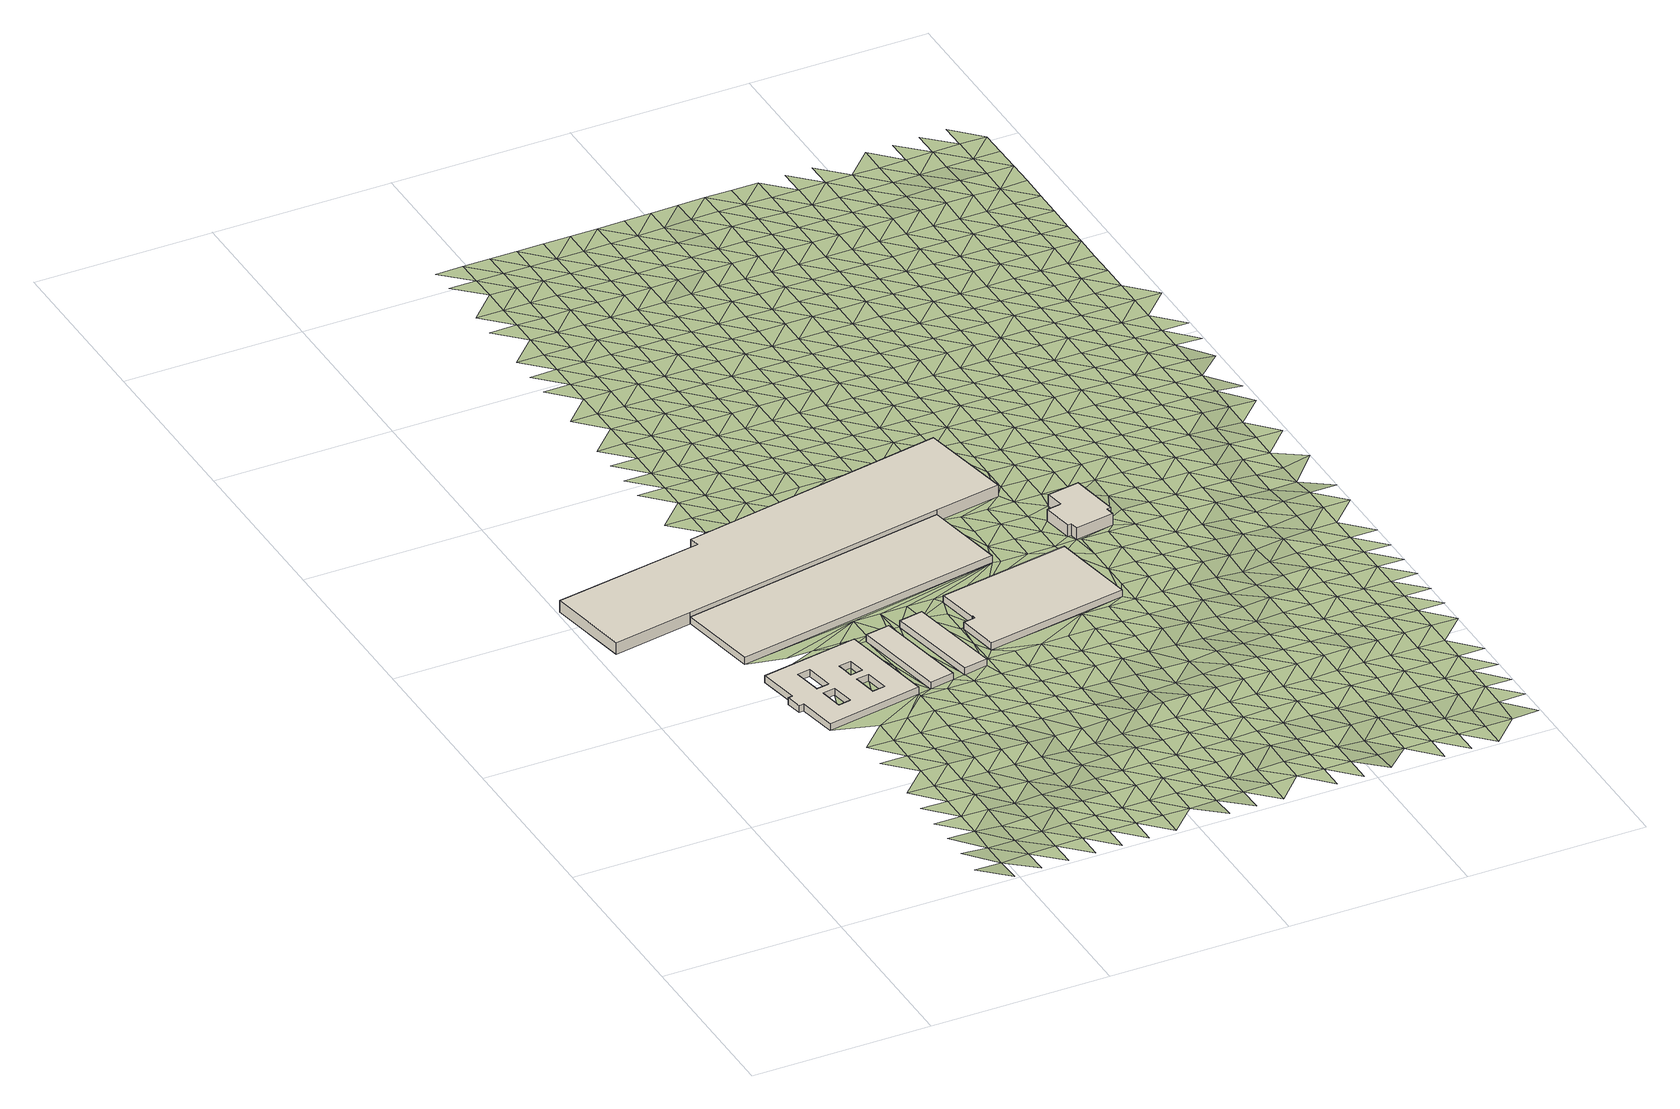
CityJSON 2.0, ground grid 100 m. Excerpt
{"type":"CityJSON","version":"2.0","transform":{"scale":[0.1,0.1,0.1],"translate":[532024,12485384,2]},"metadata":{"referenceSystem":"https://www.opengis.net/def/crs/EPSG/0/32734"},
"CityObjects":{
"building1":{"type":"Building","attributes":{"address":"Western Cape Metrorail - Infrastructure Building Western Cape Metrorail 7295 Cape Town","building":"office","building:levels":1,"building_height":4.1,"plus_code":"4FRW3FCF+946","ground_height":4.23,"roof_height":8.33},"geometry":[{"type":"Solid","lod":"1","boundaries":[[[[0,1,2,3]],[[1,4,5,2]],[[4,6,7,5]],[[6,8,9,7]],[[8,10,11,9]],[[10,12,13,11]],[[12,14,15,13]],[[14,0,3,15]],[[16,17,18,19]],[[17,20,21,18]],[[20,22,23,21]],[[22,16,19,23]],[[24,25,26,27]],[[25,28,29,26]],[[28,30,31,29]],[[30,24,27,31]],[[32,33,34,35]],[[33,36,37,34]],[[36,38,39,37]],[[38,32,35,39]],[[40,41,42,43]],[[41,44,45,42]],[[44,46,47,45]],[[46,40,43,47]],[[3,2,5,7,9,11,13,15],[19,18,21,23],[27,26,29,31],[35,34,37,39],[43,42,45,47]],[[14,12,10,8,6,4,1,0],[22,20,17,16],[30,28,25,24],[38,36,33,32],[46,44,41,40]]]]}]},
"building2":{"type":"Building","attributes":{"building":"office","building:levels":1,"building_height":4.1,"plus_code":"4FRW3FCF+97J","ground_height":4.26,"roof_height":8.36},"geometry":[{"type":"Solid","lod":"1","boundaries":[[[[48,49,50,51]],[[49,52,53,50]],[[52,54,55,53]],[[54,48,51,55]],[[51,50,53,55]],[[54,52,49,48]]]]}]},
"building3":{"type":"Building","attributes":{"building":"industrial","building:levels":1,"building_height":4.1,"plus_code":"4FRW3FCF+J6Q","ground_height":4.34,"roof_height":8.44},"geometry":[{"type":"Solid","lod":"1","boundaries":[[[[56,57,58,59]],[[57,60,61,58]],[[60,62,63,61]],[[62,56,59,63]],[[59,58,61,63]],[[62,60,57,56]]]]}]},
"building4":{"type":"Building","attributes":{"building":"industrial","building:levels":2,"building_height":6.9,"plus_code":"4FRW3FCF+R7P","ground_height":4.28,"roof_height":11.18},"geometry":[{"type":"Solid","lod":"1","boundaries":[[[[64,65,66,67]],[[65,68,69,66]],[[68,70,71,69]],[[70,72,73,71]],[[72,74,75,73]],[[74,76,77,75]],[[76,78,79,77]],[[78,64,67,79]],[[67,66,69,71,73,75,77,79]],[[78,76,74,72,70,68,65,64]]]]}]},
"building5":{"type":"Building","attributes":{"building":"office","building:levels":1,"building_height":4.1,"plus_code":"4FRW3FCF+98X","ground_height":4.14,"roof_height":8.24},"geometry":[{"type":"Solid","lod":"1","boundaries":[[[[80,81,82,83]],[[81,84,85,82]],[[84,86,87,85]],[[86,80,83,87]],[[83,82,85,87]],[[86,84,81,80]]]]}]},
"building6":{"type":"Building","attributes":{"building":"industrial","building:levels":1,"building_height":4.1,"plus_code":"4FRW3FCF+FHH","ground_height":4.14,"roof_height":8.24},"geometry":[{"type":"Solid","lod":"1","boundaries":[[[[88,89,90,91]],[[89,92,93,90]],[[92,94,95,93]],[[94,96,97,95]],[[96,98,99,97]],[[98,100,101,99]],[[100,102,103,101]],[[102,88,91,103]],[[91,90,93,95,97,99,101,103]],[[102,100,98,96,94,92,89,88]]]]}]},
"building7":{"type":"Building","attributes":{"building":"industrial","building:levels":2,"building_height":6.9,"plus_code":"4FRW3FCF+JRW","ground_height":4.37,"roof_height":11.27},"geometry":[{"type":"Solid","lod":"1","boundaries":[[[[104,105,106,107]],[[105,108,109,106]],[[108,110,111,109]],[[110,112,113,111]],[[112,114,115,113]],[[114,116,117,115]],[[116,118,119,117]],[[118,120,121,119]],[[120,122,123,121]],[[122,104,107,123]],[[107,106,109,111,113,115,117,119,121,123]],[[122,120,118,116,114,112,110,108,105,104]]]]}]},
"terrain1":{"type":"TINRelief","geometry":[{"type":"CompositeSurface","lod":"1","boundaries":[[[124,125,126]],[[125,127,128]],[[127,129,130]],[[127,125,131]],[[129,132,133]],[[125,134,131]],[[129,127,135]],[[132,136,137]],[[131,135,127]],[[136,138,139]],[[129,140,132]],[[129,135,141]],[[139,138,142]],[[129,141,140]],[[136,132,143]],[[135,131,144]],[[144,131,145]],[[138,136,143]],[[146,142,147]],[[132,140,143]],[[141,135,148]],[[148,135,144]],[[149,147,150]],[[142,138,151]],[[140,141,152]],[[143,153,138]],[[154,149,150]],[[152,141,148]],[[142,151,147]],[[138,153,151]],[[143,140,155]],[[148,144,156]],[[155,140,152]],[[157,150,147]],[[144,158,156]],[[159,160,161]],[[162,153,143]],[[157,147,151]],[[155,162,143]],[[152,148,163]],[[156,164,148]],[[154,150,165]],[[150,157,166]],[[12,10,154]],[[167,151,153]],[[163,155,152]],[[162,168,153]],[[163,148,164]],[[165,150,166]],[[151,167,157]],[[153,168,167]],[[162,155,169]],[[164,156,170]],[[155,163,171]],[[157,172,166]],[[173,170,156]],[[168,162,169]],[[157,167,172]],[[155,171,169]],[[164,174,163]],[[175,176,177]],[[165,12,154]],[[178,179,180]],[[170,174,164]],[[181,165,166]],[[32,38,36]],[[172,182,166]],[[167,168,183]],[[171,163,184]],[[169,185,168]],[[25,24,30]],[[32,36,33]],[[181,166,182]],[[174,184,163]],[[28,25,30]],[[167,183,172]],[[168,185,183]],[[171,186,169]],[[174,170,187]],[[188,165,181]],[[184,186,171]],[[182,172,189]],[[170,190,187]],[[12,165,188]],[[175,179,178]],[[185,169,191]],[[189,172,183]],[[184,174,192]],[[186,191,169]],[[182,193,181]],[[187,192,174]],[[177,194,175]],[[193,182,189]],[[195,183,185]],[[196,186,184]],[[191,197,185]],[[181,198,188]],[[196,184,192]],[[12,188,52]],[[183,195,189]],[[198,181,193]],[[185,197,195]],[[12,199,177]],[[12,52,199]],[[179,175,194]],[[191,186,200]],[[192,187,201]],[[202,177,199]],[[186,196,203]],[[199,52,202]],[[204,52,188]],[[193,189,205]],[[188,198,204]],[[206,201,187]],[[194,177,207]],[[197,191,200]],[[189,195,205]],[[186,203,200]],[[208,177,202]],[[202,52,208]],[[209,198,193]],[[196,192,210]],[[201,211,192]],[[177,208,207]],[[179,194,207]],[[205,209,193]],[[54,52,204]],[[195,197,212]],[[203,196,210]],[[200,213,197]],[[210,192,211]],[[198,214,204]],[[195,212,205]],[[201,206,215]],[[209,214,198]],[[197,213,212]],[[203,216,200]],[[207,208,217]],[[211,201,215]],[[218,219,220]],[[210,216,203]],[[204,221,54]],[[205,222,209]],[[223,224,218]],[[179,207,217]],[[214,221,204]],[[213,200,225]],[[220,219,226]],[[222,205,212]],[[216,225,200]],[[217,54,227]],[[228,227,54]],[[214,209,229]],[[210,211,230]],[[221,228,54]],[[215,231,211]],[[209,222,229]],[[179,217,232]],[[179,60,180]],[[233,217,227]],[[219,218,224]],[[212,213,234]],[[216,210,230]],[[235,236,226]],[[225,237,213]],[[230,211,231]],[[238,227,228]],[[221,214,239]],[[233,227,238]],[[224,223,240]],[[233,232,217]],[[222,212,234]],[[229,239,214]],[[234,213,237]],[[241,226,219]],[[228,221,84]],[[235,242,243]],[[232,233,238]],[[225,216,244]],[[245,231,215]],[[219,224,241]],[[230,246,216]],[[247,229,222]],[[221,239,248]],[[249,245,215]],[[250,235,226]],[[237,225,244]],[[221,248,84]],[[251,252,242]],[[234,247,222]],[[216,246,244]],[[230,231,253]],[[250,226,241]],[[254,232,238]],[[239,229,255]],[[245,253,231]],[[240,223,256]],[[257,242,235]],[[258,251,259]],[[247,255,229]],[[260,234,237]],[[261,246,230]],[[250,257,235]],[[244,262,237]],[[84,248,263]],[[254,238,264]],[[241,224,265]],[[266,248,239]],[[258,259,267]],[[253,261,230]],[[234,260,247]],[[255,266,239]],[[237,262,260]],[[84,263,268]],[[264,84,268]],[[251,242,269]],[[265,250,241]],[[244,246,270]],[[257,271,242]],[[265,224,240]],[[272,263,248]],[[253,245,273]],[[261,270,246]],[[259,251,269]],[[255,247,274]],[[263,98,268]],[[267,275,276]],[[269,242,271]],[[266,272,248]],[[245,277,273]],[[278,264,268]],[[279,262,244]],[[247,260,274]],[[257,250,280]],[[261,253,281]],[[282,276,275]],[[250,265,283]],[[270,279,244]],[[98,284,268]],[[254,264,285]],[[98,263,286]],[[284,278,268]],[[264,278,287]],[[259,288,267]],[[266,255,289]],[[179,232,60]],[[272,286,263]],[[273,281,253]],[[271,257,280]],[[269,288,259]],[[250,283,280]],[[274,289,255]],[[240,256,265]],[[260,262,290]],[[291,270,261]],[[264,287,292]],[[279,293,262]],[[284,294,278]],[[275,267,295]],[[296,272,266]],[[297,282,298]],[[285,264,292]],[[278,294,287]],[[291,261,281]],[[260,290,274]],[[288,295,267]],[[296,266,289]],[[262,293,290]],[[284,299,294]],[[269,271,300]],[[283,265,301]],[[280,302,271]],[[292,287,294]],[[294,299,303]],[[279,270,304]],[[281,273,305]],[[298,306,307]],[[308,98,286]],[[301,265,256]],[[270,291,309]],[[232,254,60]],[[282,275,310]],[[288,269,300]],[[286,272,308]],[[289,274,311]],[[295,312,275]],[[300,271,302]],[[272,296,313]],[[314,305,273]],[[283,315,280]],[[293,279,304]],[[290,311,274]],[[270,309,304]],[[282,310,298]],[[316,306,317]],[[310,275,312]],[[315,283,301]],[[272,313,308]],[[291,281,318]],[[292,319,285]],[[305,320,281]],[[295,288,321]],[[302,280,322]],[[296,289,323]],[[316,317,324]],[[300,325,288]],[[311,326,289]],[[306,298,327]],[[328,290,293]],[[309,291,318]],[[322,280,315]],[[304,329,293]],[[318,281,320]],[[312,295,321]],[[330,301,256]],[[313,296,323]],[[327,298,310]],[[288,325,321]],[[323,289,326]],[[285,60,254]],[[302,331,300]],[[305,314,332]],[[293,329,328]],[[256,223,333]],[[306,334,317]],[[311,290,335]],[[309,336,304]],[[337,324,338]],[[331,302,322]],[[315,301,339]],[[313,340,308]],[[320,305,332]],[[334,306,327]],[[318,336,309]],[[341,310,312]],[[325,300,342]],[[343,319,292]],[[326,311,335]],[[98,308,344]],[[321,345,312]],[[323,340,313]],[[290,328,335]],[[317,346,324]],[[315,339,322]],[[329,304,347]],[[338,348,349]],[[342,300,331]],[[301,330,339]],[[310,341,327]],[[346,317,334]],[[341,312,345]],[[336,347,304]],[[256,350,330]],[[325,351,321]],[[318,320,352]],[[60,285,319]],[[353,349,348]],[[340,354,308]],[[332,355,320]],[[324,356,338]],[[331,322,357]],[[323,326,358]],[[342,351,325]],[[335,359,326]],[[327,360,334]],[[361,328,329]],[[336,318,352]],[[346,356,324]],[[322,339,357]],[[347,362,329]],[[352,320,355]],[[345,321,363]],[[340,323,358]],[[327,341,360]],[[358,326,359]],[[348,338,364]],[[342,331,365]],[[328,361,335]],[[366,353,367]],[[351,363,321]],[[329,362,361]],[[330,350,339]],[[356,364,338]],[[357,365,331]],[[344,308,354]],[[346,334,368]],[[345,369,341]],[[347,336,370]],[[371,355,332]],[[360,372,334]],[[350,256,373]],[[352,374,336]],[[343,60,319]],[[354,340,375]],[[376,359,335]],[[377,378,367]],[[363,369,345]],[[358,379,340]],[[371,332,380]],[[353,348,381]],[[356,346,368]],[[351,342,382]],[[339,383,357]],[[362,347,370]],[[364,384,348]],[[368,334,372]],[[342,365,385]],[[361,376,335]],[[336,374,370]],[[341,386,360]],[[355,387,352]],[[383,339,350]],[[340,379,375]],[[353,381,367]],[[351,382,363]],[[359,388,358]],[[381,348,384]],[[369,386,341]],[[342,385,382]],[[371,387,355]],[[344,100,98]],[[365,357,389]],[[390,343,292]],[[376,388,359]],[[364,356,391]],[[372,360,392]],[[361,362,393]],[[394,374,352]],[[368,395,356]],[[389,357,383]],[[344,354,375]],[[370,396,362]],[[397,377,367]],[[369,363,398]],[[256,399,373]],[[400,379,358]],[[386,392,360]],[[387,394,352]],[[384,364,391]],[[365,401,385]],[[393,376,361]],[[397,367,381]],[[356,395,391]],[[363,382,398]],[[388,400,358]],[[362,396,393]],[[402,60,343]],[[372,403,368]],[[350,373,383]],[[370,374,404]],[[365,389,401]],[[386,369,405]],[[375,379,406]],[[387,371,407]],[[392,403,372]],[[394,404,374]],[[377,397,408]],[[398,405,369]],[[400,406,379]],[[371,409,407]],[[410,381,384]],[[395,368,411]],[[385,412,382]],[[389,383,413]],[[388,376,414]],[[415,396,370]],[[391,416,384]],[[401,417,385]],[[376,393,418]],[[419,402,343]],[[420,344,375]],[[394,387,421]],[[403,411,368]],[[373,413,383]],[[404,415,370]],[[256,422,399]],[[402,423,60]],[[381,410,397]],[[392,386,424]],[[382,412,398]],[[400,388,414]],[[60,423,425]],[[410,384,416]],[[386,405,426]],[[385,417,412]],[[406,420,375]],[[376,418,414]],[[407,421,387]],[[395,427,391]],[[401,389,428]],[[392,424,403]],[[393,396,429]],[[430,404,394]],[[411,427,395]],[[386,426,424]],[[413,428,389]],[[415,431,396]],[[397,432,408]],[[405,398,433]],[[423,434,425]],[[420,435,344]],[[430,394,421]],[[416,391,436]],[[437,417,401]],[[423,402,419]],[[406,400,438]],[[418,393,429]],[[397,410,432]],[[433,398,412]],[[414,439,400]],[[396,431,429]],[[411,403,440]],[[399,413,373]],[[425,434,441]],[[427,436,391]],[[343,390,419]],[[428,437,401]],[[426,405,442]],[[406,438,420]],[[415,404,443]],[[444,421,407]],[[403,424,440]],[[400,439,438]],[[404,430,445]],[[256,333,422]],[[416,446,410]],[[344,435,100]],[[418,447,414]],[[432,448,408]],[[442,405,433]],[[449,444,407]],[[427,411,450]],[[412,417,451]],[[413,452,428]],[[434,423,453]],[[431,415,443]],[[416,436,446]],[[437,454,417]],[[419,455,423]],[[429,447,418]],[[404,445,443]],[[426,456,424]],[[435,420,457]],[[440,450,411]],[[452,413,399]],[[410,458,432]],[[412,451,433]],[[441,434,453]],[[439,414,459]],[[430,421,460]],[[456,426,442]],[[417,454,451]],[[423,455,453]],[[420,438,457]],[[444,461,421]],[[437,428,462]],[[458,410,446]],[[447,459,414]],[[436,427,463]],[[424,464,440]],[[465,429,431]],[[445,430,460]],[[425,441,466]],[[427,450,467]],[[428,452,462]],[[443,468,431]],[[460,421,461]],[[448,432,469]],[[442,433,470]],[[464,424,456]],[[471,435,457]],[[435,471,100]],[[436,463,446]],[[454,437,472]],[[473,455,419]],[[474,438,439]],[[429,465,447]],[[444,449,475]],[[469,432,458]],[[427,467,463]],[[433,451,470]],[[453,476,441]],[[459,477,439]],[[431,468,465]],[[450,440,478]],[[445,479,443]],[[462,472,437]],[[452,399,480]],[[438,474,457]],[[461,444,475]],[[473,419,390]],[[478,440,464]],[[439,477,474]],[[460,479,445]],[[458,446,481]],[[482,456,442]],[[453,455,483]],[[459,447,484]],[[485,448,469]],[[470,486,442]],[[450,487,467]],[[100,471,488]],[[451,454,489]],[[452,480,462]],[[468,443,490]],[[466,441,476]],[[446,463,481]],[[454,472,491]],[[399,422,480]],[[473,483,455]],[[447,465,484]],[[456,482,464]],[[471,457,492]],[[450,478,487]],[[482,442,486]],[[479,490,443]],[[100,493,390]],[[469,458,494]],[[100,488,493]],[[451,489,470]],[[495,476,453]],[[477,459,496]],[[460,461,497]],[[454,491,489]],[[492,457,474]],[[475,498,461]],[[472,462,499]],[[481,494,458]],[[483,495,453]],[[484,496,459]],[[467,500,463]],[[478,464,501]],[[465,468,502]],[[479,460,497]],[[487,503,467]],[[499,462,480]],[[490,504,468]],[[497,461,498]],[[473,390,505]],[[486,470,506]],[[488,471,507]],[[508,474,477]],[[473,509,483]],[[510,390,493]],[[482,501,464]],[[471,492,511]],[[512,485,469]],[[463,500,481]],[[491,472,513]],[[465,502,484]],[[469,494,514]],[[467,503,500]],[[506,470,489]],[[495,515,476]],[[477,496,508]],[[468,504,502]],[[476,515,466]],[[505,390,510]],[[487,478,516]],[[507,493,488]],[[505,509,473]],[[480,422,333]],[[513,472,499]],[[471,511,507]],[[495,483,517]],[[486,518,482]],[[490,479,519]],[[520,498,475]],[[469,514,512]],[[501,516,478]],[[509,517,483]],[[497,521,479]],[[494,481,522]],[[492,474,523]],[[496,484,524]],[[518,486,506]],[[474,508,525]],[[526,520,475]],[[527,503,487]],[[489,491,528]],[[499,480,529]],[[504,490,519]],[[530,509,505]],[[510,531,505]],[[522,481,500]],[[491,513,532]],[[524,484,502]],[[479,521,519]],[[482,533,501]],[[510,493,534]],[[523,511,492]],[[497,498,535]],[[515,536,466]],[[516,527,487]],[[493,507,537]],[[474,525,523]],[[480,333,529]],[[514,494,538]],[[515,495,104]],[[489,528,506]],[[517,104,495]],[[496,539,508]],[[482,518,533]],[[491,532,528]],[[520,535,498]],[[333,466,540]],[[531,510,534]],[[540,466,536]],[[538,494,522]],[[493,537,534]],[[539,496,524]],[[500,503,541]],[[542,516,501]],[[513,499,543]],[[544,502,504]],[[545,521,497]],[[527,546,503]],[[529,547,499]],[[519,548,504]],[[104,517,105]],[[518,506,549]],[[507,511,550]],[[525,508,551]],[[542,501,533]],[[511,523,552]],[[535,545,497]],[[505,531,553]],[[512,514,554]],[[500,541,522]],[[543,532,513]],[[515,555,536]],[[502,544,524]],[[514,538,556]],[[515,104,557]],[[503,546,541]],[[506,528,549]],[[499,547,543]],[[551,508,539]],[[504,548,544]],[[540,558,333]],[[537,507,550]],[[519,521,559]],[[534,560,531]],[[550,511,552]],[[527,516,561]],[[518,562,533]],[[525,563,523]],[[535,520,564]],[[565,529,333]],[[514,556,554]],[[516,542,566]],[[515,557,555]],[[545,559,521]],[[567,333,558]],[[538,522,568]],[[569,528,532]],[[540,536,570]],[[539,524,571]],[[562,518,549]],[[563,525,551]],[[520,572,564]],[[553,531,560]],[[546,527,561]],[[565,547,529]],[[573,534,537]],[[574,548,519]],[[522,541,568]],[[516,566,561]],[[532,543,569]],[[524,544,571]],[[567,565,333]],[[558,540,570]],[[575,552,523]],[[545,535,576]],[[536,555,570]],[[573,537,550]],[[559,574,519]],[[538,577,556]],[[542,533,578]],[[528,579,549]],[[551,539,580]],[[562,581,533]],[[523,563,575]],[[564,576,535]],[[122,557,104]],[[543,547,582]],[[560,534,583]],[[577,538,568]],[[579,528,569]],[[571,580,539]],[[546,584,541]],[[566,542,578]],[[558,585,567]],[[544,548,586]],[[587,559,545]],[[561,588,546]],[[578,533,581]],[[582,547,565]],[[583,534,573]],[[574,589,548]],[[554,556,590]],[[591,562,549]],[[592,550,552]],[[585,558,570]],[[552,575,593]],[[587,545,576]],[[541,584,568]],[[543,594,569]],[[557,595,555]],[[563,551,596]],[[544,586,571]],[[577,590,556]],[[546,588,584]],[[591,549,579]],[[597,553,560]],[[551,580,598]],[[548,589,586]],[[599,600,553]],[[566,601,561]],[[602,565,567]],[[550,592,573]],[[122,603,557]],[[594,543,582]],[[597,560,583]],[[592,552,593]],[[581,562,604]],[[555,595,570]],[[563,596,575]],[[574,559,605]],[[576,564,606]],[[578,601,566]],[[567,585,602]],[[557,603,595]],[[553,597,599]],[[551,598,596]],[[559,587,607]],[[608,577,568]],[[609,579,569]],[[580,571,610]],[[590,611,554]],[[562,591,604]],[[612,606,564]],[[588,561,613]],[[583,573,614]],[[589,574,605]],[[608,568,584]],[[609,569,594]],[[610,571,586]],[[559,607,605]],[[582,565,615]],[[616,585,570]],[[575,617,593]],[[601,613,561]],[[565,602,618]],[[573,592,614]],[[597,619,599]],[[599,620,122]],[[590,577,621]],[[578,581,622]],[[623,591,579]],[[580,624,598]],[[587,576,625]],[[604,626,581]],[[616,570,595]],[[575,596,617]],[[606,627,576]],[[594,582,615]],[[597,583,628]],[[577,608,621]],[[609,623,579]],[[565,618,615]],[[619,620,599]],[[624,580,610]],[[603,122,629]],[[584,588,630]],[[601,578,622]],[[631,586,589]],[[607,587,625]],[[613,632,588]],[[622,581,626]],[[614,628,583]],[[605,633,589]],[[625,576,627]],[[604,591,634]],[[602,585,635]],[[592,593,636]],[[598,637,596]],[[585,616,638]],[[617,639,593]],[[640,611,590]],[[584,630,608]],[[594,641,609]],[[642,595,603]],[[619,597,643]],[[586,631,610]],[[606,612,644]],[[629,122,620]],[[621,645,590]],[[588,632,630]],[[634,591,623]],[[637,598,624]],[[589,633,631]],[[618,602,635]],[[592,636,614]],[[607,646,605]],[[641,594,615]],[[635,585,638]],[[643,597,628]],[[636,593,639]],[[613,601,647]],[[648,626,604]],[[595,642,616]],[[596,649,617]],[[627,606,644]],[[590,645,640]],[[622,650,601]],[[603,629,642]],[[625,646,607]],[[621,608,651]],[[620,619,652]],[[610,653,624]],[[648,604,634]],[[637,649,596]],[[632,613,647]],[[623,609,654]],[[618,655,615]],[[628,614,656]],[[633,605,657]],[[651,608,630]],[[601,650,647]],[[641,658,609]],[[619,643,652]],[[610,631,653]],[[622,626,659]],[[616,660,638]],[[639,617,661]],[[655,618,635]],[[636,656,614]],[[646,657,605]],[[662,645,621]],[[623,654,634]],[[620,663,629]],[[625,627,664]],[[659,626,648]],[[609,658,654]],[[616,642,660]],[[649,661,617]],[[644,665,627]],[[666,641,615]],[[637,624,667]],[[651,662,621]],[[663,620,652]],[[653,668,624]],[[632,669,630]],[[670,650,622]],[[635,638,671]],[[643,628,672]],[[631,633,673]],[[646,625,664]],[[647,674,632]],[[666,615,655]],[[656,675,628]],[[657,676,633]],[[664,627,665]],[[648,634,677]],[[678,636,639]],[[649,637,667]],[[670,622,659]],[[660,671,638]],[[661,679,639]],[[667,624,668]],[[640,645,680]],[[669,651,630]],[[658,641,681]],[[682,642,629]],[[643,672,652]],[[631,673,653]],[[662,683,645]],[[632,674,669]],[[634,654,677]],[[663,684,629]],[[672,628,675]],[[633,676,673]],[[647,650,685]],[[686,655,635]],[[641,666,681]],[[678,639,679]],[[659,648,687]],[[642,682,660]],[[656,636,688]],[[657,646,689]],[[690,665,644]],[[645,683,680]],[[685,650,670]],[[635,671,686]],[[629,684,682]],[[664,691,646]],[[692,663,652]],[[661,649,693]],[[668,653,694]],[[677,687,648]],[[667,695,649]],[[662,651,696]],[[697,674,647]],[[658,698,654]],[[699,666,655]],[[675,656,688]],[[676,657,689]],[[651,669,700]],[[681,701,658]],[[692,652,672]],[[636,678,688]],[[694,653,673]],[[646,691,689]],[[671,660,702]],[[679,661,693]],[[665,703,664]],[[697,647,685]],[[686,699,655]],[[649,695,693]],[[683,662,696]],[[670,659,704]],[[654,698,677]],[[684,663,705]],[[668,706,667]],[[651,700,696]],[[659,687,707]],[[658,701,698]],[[702,660,682]],[[681,666,708]],[[663,692,705]],[[706,668,694]],[[674,709,669]],[[670,704,685]],[[671,710,686]],[[672,675,711]],[[712,673,676]],[[713,691,664]],[[714,674,697]],[[659,707,704]],[[699,708,666]],[[688,715,675]],[[689,716,676]],[[687,677,717]],[[684,718,682]],[[719,678,679]],[[695,667,720]],[[671,702,710]],[[693,721,679]],[[680,683,722]],[[700,669,709]],[[723,701,681]],[[692,672,711]],[[673,712,694]],[[696,724,683]],[[674,714,709]],[[717,677,698]],[[684,705,718]],[[711,675,715]],[[720,667,706]],[[676,716,712]],[[697,685,725]],[[678,719,688]],[[689,691,726]],[[708,723,681]],[[719,679,721]],[[707,687,727]],[[699,686,728]],[[682,729,702]],[[695,730,693]],[[683,724,722]],[[685,704,725]],[[710,731,686]],[[700,732,696]],[[706,694,733]],[[727,687,717]],[[682,718,729]],[[730,695,720]],[[714,697,734]],[[698,701,735]],[[699,728,708]],[[736,705,692]],[[737,715,688]],[[738,716,689]],[[709,732,700]],[[723,739,701]],[[686,731,728]],[[711,740,692]],[[694,712,733]],[[707,741,704]],[[710,702,742]],[[721,693,743]],[[725,734,697]],[[719,737,688]],[[724,696,744]],[[698,735,717]],[[720,706,745]],[[741,707,727]],[[701,739,735]],[[742,702,729]],[[692,740,736]],[[743,693,730]],[[723,708,746]],[[718,705,747]],[[715,748,711]],[[732,744,696]],[[733,745,706]],[[709,714,749]],[[704,750,725]],[[751,731,710]],[[721,752,719]],[[712,716,753]],[[714,734,754]],[[708,728,746]],[[737,748,715]],[[724,755,722]],[[727,717,756]],[[729,718,747]],[[750,704,741]],[[742,751,710]],[[747,705,736]],[[752,721,743]],[[709,749,732]],[[739,723,757]],[[758,740,711]],[[730,720,759]],[[712,753,733]],[[744,755,724]],[[714,754,749]],[[717,735,756]],[[720,745,760]],[[734,725,761]],[[762,737,719]],[[746,757,723]],[[748,758,711]],[[728,731,763]],[[729,764,742]],[[730,759,743]],[[761,725,750]],[[751,765,731]],[[762,719,752]],[[720,760,759]],[[744,732,766]],[[741,727,767]],[[736,740,768]],[[745,733,769]],[[755,770,722]],[[756,771,727]],[[764,729,747]],[[734,772,754]],[[773,735,739]],[[728,763,746]],[[737,774,748]],[[732,749,766]],[[739,757,775]],[[731,765,763]],[[758,768,740]],[[750,741,767]],[[751,742,776]],[[752,743,777]],[[734,761,772]],[[767,727,771]],[[737,762,774]],[[755,744,778]],[[735,773,756]],[[736,779,747]],[[760,745,780]],[[739,775,773]],[[742,764,776]],[[743,759,777]],[[757,746,781]],[[758,748,782]],[[766,778,744]],[[768,779,736]],[[754,783,749]],[[750,784,761]],[[765,751,785]],[[762,752,786]],[[772,787,754]],[[781,746,763]],[[748,774,782]],[[771,756,788]],[[789,764,747]],[[760,790,759]],[[767,784,750]],[[776,785,751]],[[777,786,752]],[[770,755,791]],[[749,783,766]],[[775,757,792]],[[768,758,793]],[[755,778,794]],[[754,787,783]],[[788,756,773]],[[779,789,747]],[[772,761,795]],[[796,763,765]],[[792,757,781]],[[782,793,758]],[[771,797,767]],[[776,764,798]],[[762,799,774]],[[759,800,777]],[[755,794,791]],[[795,761,784]],[[765,785,796]],[[762,786,801]],[[778,766,802]],[[775,803,773]],[[797,771,788]],[[789,798,764]],[[804,787,772]],[[781,763,805]],[[768,806,779]],[[774,799,782]],[[802,766,783]],[[803,775,792]],[[768,793,807]],[[762,801,799]],[[784,767,808]],[[809,785,776]],[[786,777,810]],[[795,804,772]],[[796,805,763]],[[794,778,811]],[[808,767,797]],[[798,809,776]],[[768,807,806]],[[788,773,812]],[[792,781,813]],[[789,779,814]],[[793,782,815]],[[811,778,802]],[[773,803,816]],[[783,787,817]],[[795,784,818]],[[796,785,819]],[[786,820,801]],[[804,821,787]],[[781,805,813]],[[815,782,799]],[[794,822,791]],[[797,788,812]],[[798,789,814]],[[818,784,808]],[[773,816,812]],[[809,819,785]],[[779,806,814]],[[783,817,802]],[[807,793,823]],[[822,794,811]],[[787,821,817]],[[803,792,824]],[[825,805,796]],[[813,826,792]],[[823,793,815]],[[804,795,827]],[[797,828,808]],[[799,801,829]],[[795,818,830]],[[819,825,796]],[[811,802,831]],[[816,803,824]],[[809,798,832]],[[806,807,833]],[[828,797,812]],[[824,792,826]],[[814,834,798]],[[821,804,827]],[[813,805,835]],[[799,829,815]],[[802,817,831]],[[795,830,827]],[[833,807,823]],[[809,832,819]],[[825,835,805]],[[798,834,832]],[[818,808,836]],[[816,837,812]],[[814,806,838]],[[828,839,808]],[[840,822,811]],[[841,826,813]],[[823,815,842]],[[831,843,811]],[[837,816,824]],[[838,806,833]],[[821,844,817]],[[830,818,836]],[[825,819,845]],[[827,846,821]],[[808,839,836]],[[835,841,813]],[[822,840,847]],[[848,828,812]],[[849,834,814]],[[840,811,843]],[[819,832,845]],[[817,844,831]],[[824,826,850]],[[821,846,844]],[[848,812,837]],[[838,849,814]],[[830,851,827]],[[835,825,852]],[[833,823,853]],[[841,850,826]],[[839,828,854]],[[836,851,830]],[[845,852,825]],[[843,831,855]],[[856,837,824]],[[834,857,832]],[[853,838,833]],[[828,848,854]],[[849,858,834]],[[846,827,859]],[[855,831,844]],[[850,856,824]],[[841,835,860]],[[832,857,845]],[[851,859,827]],[[835,852,861]],[[834,858,857]],[[843,862,840]],[[836,839,863]],[[864,848,837]],[[854,865,839]],[[841,860,850]],[[849,838,866]],[[862,843,855]],[[856,864,837]],[[835,861,860]],[[844,846,867]],[[851,836,863]],[[852,845,868]],[[859,869,846]],[[839,865,863]],[[840,870,871]],[[854,848,872]],[[858,849,866]],[[868,845,857]],[[844,867,855]],[[856,850,873]],[[870,840,862]],[[846,869,867]],[[864,872,848]],[[861,852,874]],[[850,860,873]],[[859,851,875]],[[876,865,854]],[[863,877,851]],[[874,852,868]],[[862,855,878]],[[864,856,879]],[[857,858,880]],[[872,876,854]],[[869,859,875]],[[861,881,860]],[[855,867,878]],[[851,877,875]],[[873,879,856]],[[863,865,882]],[[857,880,868]],[[881,861,874]],[[870,862,883]],[[884,872,864]],[[876,882,865]],[[860,885,873]],[[878,883,862]],[[884,864,879]],[[869,886,867]],[[887,877,863]],[[874,868,888]],[[875,889,869]],[[881,885,860]],[[882,887,863]],[[867,886,878]],[[876,872,890]],[[879,873,891]],[[870,883,892]],[[869,889,886]],[[872,884,893]],[[875,877,894]],[[885,891,873]],[[882,876,890]],[[895,881,874]],[[870,892,896]],[[887,894,877]],[[872,893,890]],[[883,878,897]],[[898,889,875]],[[884,879,899]],[[881,895,885]],[[897,878,886]],[[891,900,879]],[[894,898,875]],[[883,901,892]],[[887,882,902]],[[893,884,899]],[[890,903,882]],[[900,899,879]],[[891,885,904]],[[901,883,897]],[[886,889,905]],[[887,902,894]],[[898,906,889]],[[882,903,902]],[[892,907,896]],[[893,908,890]],[[886,905,897]],[[900,891,909]],[[907,892,901]],[[889,906,905]],[[899,908,893]],[[898,894,910]],[[903,890,911]],[[894,902,910]],[[897,912,901]],[[908,911,890]],[[906,898,913]],[[914,899,900]],[[897,905,912]],[[910,913,898]],[[915,902,903]],[[899,914,908]],[[911,916,903]],[[907,901,917]],[[912,918,901]],[[919,905,906]],[[902,915,910]],[[906,913,920]],[[903,916,915]],[[921,907,917]],[[917,901,918]],[[905,919,912]],[[906,920,919]],[[913,910,922]],[[922,910,915]],[[918,912,923]],[[913,924,920]],[[923,912,919]],[[913,922,924]],[[918,925,917]],[[919,920,926]],[[925,918,923]],[[926,920,924]],[[927,917,928]],[[928,917,925]],[[923,919,929]],[[919,926,930]],[[925,923,929]],[[919,930,929]],[[931,928,925]],[[929,932,925]],[[928,931,933]],[[925,932,931]]]}]}
},
"vertices":[
[633,2109,31],[673,1883,31],[673,1883,72],[633,2109,72],[648,1879,31],[648,1879,72],[664,1788,31],[664,1788,72],[691,1793,31],[691,1793,72],[729,1575,31],[729,1575,72],[1274,1671,31],[1274,1671,72],[1180,2205,31],[1180,2205,72],[857,2057,31],[885,1899,31],[885,1899,72],[857,2057,72],[812,1887,31],[812,1887,72],[785,2045,31],[785,2045,72],[1003,2019,31],[1074,2031,31],[1074,2031,72],[1003,2019,72],[1091,1936,31],[1091,1936,72],[1020,1923,31],[1020,1923,72],[1101,1887,31],[1124,1755,31],[1124,1755,72],[1101,1887,72],[1052,1742,31],[1052,1742,72],[1029,1874,31],[1029,1874,72],[822,1838,31],[893,1850,31],[893,1850,72],[822,1838,72],[916,1720,31],[916,1720,72],[845,1707,31],[845,1707,72],
[1389,2236,31],[1250,2212,31],[1250,2212,72],[1389,2236,72],[1346,1684,31],[1346,1684,72],[1484,1709,31],[1484,1709,72],
[536,2748,32],[615,2298,32],[615,2298,73],[536,2748,73],[2132,2566,32],[2132,2566,73],[2052,3021,32],[2052,3021,73],
[536,2748,31],[2052,3021,31],[2052,3021,100],[536,2748,100],[2426,3084,31],[2426,3084,100],[2329,3611,31],[2329,3611,100],[834,3336,31],[834,3336,100],[844,3280,31],[844,3280,100],[1,3136,31],[1,3136,100],[84,2668,31],[84,2668,100],
[1459,2251,30],[1557,1723,30],[1557,1723,71],[1459,2251,71],[1692,1748,30],[1692,1748,71],[1594,2276,30],[1594,2276,71],
[1754,2355,30],[1795,2122,30],[1795,2122,71],[1754,2355,71],[1801,2123,30],[1801,2123,71],[1804,2106,30],[1804,2106,71],[1738,2095,30],[1738,2095,71],[1777,1865,30],[1777,1865,71],[2576,2001,30],[2576,2001,71],[2494,2481,30],[2494,2481,71],
[2610,2893,32],[2627,2789,32],[2627,2789,101],[2610,2893,101],[2546,2775,32],[2546,2775,101],[2575,2603,32],[2575,2603,101],[2595,2606,32],[2595,2606,101],[2603,2560,32],[2603,2560,101],[2821,2597,32],[2821,2597,101],[2814,2644,32],[2814,2644,101],[2838,2648,32],[2838,2648,101],[2792,2923,32],[2792,2923,101],
[973,2,18],[973,152,10],[823,152,12],[973,302,11],[823,302,22],[973,452,20],[823,452,24],[1124,152,20],[973,602,23],[823,602,23],[1124,2,24],[1124,302,11],[973,752,24],[823,752,26],[973,902,26],[823,902,28],[1124,602,20],[1124,452,10],[973,1052,26],[1124,752,20],[1274,152,23],[1274,2,24],[823,1202,29],[973,1202,29],[1274,302,19],[823,1352,34],[973,1352,32],[1124,1052,24],[1274,452,14],[1124,902,24],[973,1502,31],[1274,602,10],[1424,152,26],[1124,1202,29],[1424,2,26],[893,1850,32],[845,1707,32],[916,1720,32],[1274,752,13],[1424,452,26],[1424,302,26],[1124,1502,31],[1124,1352,31],[1274,1052,19],[1274,902,19],[1424,752,8],[1574,152,26],[1424,602,19],[1274,1202,29],[1574,2,26],[1574,302,26],[973,2252,32],[633,2109,32],[1180,2205,33],[823,2252,32],[1274,2402,32],[615,2298,33],[1274,1502,31],[1274,1352,31],[1424,1052,20],[1574,452,26],[1424,902,20],[1574,602,19],[1724,152,26],[1274,1652,31],[1424,1202,29],[1724,2,25],[1574,752,8],[1724,302,27],[1424,1352,30],[1124,2252,33],[1574,1052,20],[1724,452,27],[1574,902,20],[1424,1502,31],[1274,1802,31],[1724,752,16],[1875,152,25],[1274,1952,31],[1724,602,26],[1424,1652,31],[1574,1202,29],[1875,2,25],[1274,2252,32],[1250,2212,32],[1574,1352,30],[1875,452,28],[1875,302,27],[1724,1052,13],[1724,902,13],[1574,1502,31],[2025,152,24],[1875,602,29],[1389,2236,32],[973,3452,29],[973,3602,27],[823,3602,27],[1574,1652,31],[1724,1202,29],[834,3336,33],[1124,3452,30],[1875,752,27],[973,3752,27],[1424,2102,32],[1557,1723,31],[1724,1352,30],[2025,452,29],[2025,302,27],[1424,2402,32],[1424,2252,32],[1875,1052,14],[973,3902,28],[823,3902,28],[1875,902,14],[1459,2251,32],[1724,1502,32],[1274,3452,33],[1124,3602,28],[973,4052,28],[823,4052,28],[2025,752,31],[2175,152,28],[2025,602,30],[1875,1202,28],[1724,1652,31],[2175,2,37],[1124,3752,28],[973,4202,28],[823,4202,28],[2175,302,27],[1574,2402,32],[1875,1352,29],[1424,3452,33],[1124,3902,28],[823,4352,26],[973,4352,27],[2025,1052,23],[2175,452,30],[2025,902,23],[1724,1802,30],[1594,2276,32],[1274,3602,29],[1875,1502,31],[973,4502,27],[1724,1952,30],[1124,4202,28],[2175,602,32],[1124,4052,28],[1875,1652,30],[2325,152,33],[2025,1202,22],[973,4652,27],[823,4652,27],[2325,2,38],[1724,2102,31],[2175,752,33],[1274,3902,28],[2325,302,27],[973,4802,26],[1274,3752,29],[1738,2095,31],[1724,2402,32],[1875,1802,30],[1724,2252,32],[1124,4352,27],[2025,1352,28],[2175,1052,31],[2325,452,31],[1754,2355,32],[2175,902,31],[1795,2122,31],[1124,4502,27],[2025,1502,31],[823,4952,24],[973,4952,25],[1804,2106,31],[1274,4202,29],[1424,3602,29],[1274,4052,29],[1801,2123,31],[2325,752,34],[2475,152,37],[973,5102,25],[823,5102,24],[2025,1802,30],[2325,602,33],[1124,4802,27],[2175,1202,16],[1124,4652,27],[2025,1652,31],[2475,2,36],[1424,3752,29],[823,5252,24],[973,5252,24],[2475,452,36],[1875,2402,32],[2475,302,31],[1274,4502,28],[1424,3902,28],[2175,1502,31],[973,5402,24],[1274,4352,28],[2175,1352,27],[1124,4952,25],[2325,1052,34],[2325,902,34],[1574,3602,30],[1424,4052,29],[2625,152,38],[2329,3611,33],[1124,5102,25],[2325,1202,12],[2475,602,36],[823,5552,23],[973,5552,24],[1574,3752,30],[2175,1652,31],[1274,4802,28],[1424,4202,29],[2025,2402,32],[2325,1952,31],[1274,4652,28],[1124,5252,24],[2475,752,35],[973,5702,24],[823,5702,23],[1724,3602,31],[1424,4352,28],[2625,452,43],[973,5852,27],[2175,1802,32],[2625,302,36],[1124,5402,24],[1574,3902,29],[2325,1502,31],[2325,1352,23],[1274,4952,27],[2475,1052,35],[2475,902,35],[1424,4502,28],[1124,5552,23],[1574,4052,29],[823,6002,20],[973,6002,22],[1274,5252,25],[1424,4652,28],[2625,752,37],[2775,152,37],[1274,5102,27],[1875,3602,32],[2625,602,41],[2325,1802,31],[2475,1202,16],[973,6152,18],[823,6152,17],[2325,1652,31],[2775,2,36],[1124,5852,23],[1574,4352,29],[1724,3752,31],[1124,5702,23],[1574,4202,29],[1424,4802,28],[2775,302,33],[2475,1352,16],[1724,3902,29],[2494,2481,33],[1274,5552,25],[1424,4952,27],[2625,1052,36],[2775,452,37],[1274,5402,25],[2625,902,36],[1124,6002,20],[1574,4502,28],[2025,3602,32],[2475,1502,29],[1724,4052,30],[2175,2552,32],[1424,5102,27],[2775,602,44],[1574,4652,28],[2475,1652,30],[2926,152,37],[1124,6152,19],[2926,2,36],[1274,5852,21],[1424,5252,25],[1724,4352,30],[1875,3752,32],[2625,1352,11],[2775,752,43],[1274,5702,22],[1724,4202,30],[2625,1202,26],[2325,2552,32],[2475,1802,30],[2926,302,33],[2175,3602,33],[2175,2702,34],[1574,4952,27],[2052,3021,34],[1574,4802,27],[1424,5402,25],[1875,3902,29],[2775,1052,40],[2926,452,37],[2775,902,40],[1274,6002,20],[1724,4502,29],[2175,2852,33],[2475,1952,31],[1424,5552,25],[1875,4052,30],[2625,1652,31],[2625,1502,23],[1574,5102,27],[2175,3002,32],[1724,4652,28],[2926,752,43],[3076,152,31],[2926,602,44],[1424,5702,22],[2775,1202,38],[1274,6152,19],[3076,2,44],[1574,5252,24],[1875,4352,30],[2025,3752,32],[2325,2852,34],[1875,4202,30],[2325,2702,34],[1724,4802,28],[2625,1802,30],[1424,5852,21],[2775,1352,31],[3076,452,33],[3076,302,26],[2025,3902,29],[1574,5552,24],[1724,4952,28],[2926,1052,40],[2426,3084,33],[1574,5402,24],[2926,902,40],[1424,6002,20],[1875,4502,29],[2625,1952,30],[2025,4052,30],[2475,2552,33],[2775,1652,23],[3226,152,24],[2325,3002,32],[2775,1502,15],[1724,5102,28],[3076,602,43],[2175,3752,33],[1574,5702,22],[1875,4802,28],[2475,2702,34],[2926,1202,38],[1424,6152,19],[1875,4652,28],[1724,5252,28],[2625,2102,30],[2025,4352,30],[3076,752,43],[2025,4202,31],[2775,1802,30],[2625,2252,31],[1574,5852,21],[2475,2852,34],[2926,1352,31],[3226,452,32],[3226,302,24],[2175,3902,30],[1724,5552,22],[1875,4952,29],[3076,1052,41],[1724,5402,24],[3076,902,41],[2603,2560,33],[2025,4502,30],[2775,2102,30],[2926,1502,15],[2575,2603,33],[2625,2402,31],[2775,1952,30],[1574,6152,20],[2175,4052,31],[1574,6002,20],[2475,3002,32],[1875,5102,29],[2546,2775,34],[2025,4652,28],[3226,752,46],[3376,152,25],[3226,602,43],[1724,5702,22],[2926,1802,24],[3076,1202,40],[2926,1652,15],[3376,2,22],[1875,5252,32],[2175,4352,31],[2325,3752,33],[2595,2606,33],[2625,2552,33],[2175,4202,31],[2025,4802,28],[2775,2402,31],[3376,302,24],[2475,3152,33],[2775,2252,31],[1724,5852,22],[3076,1352,38],[2475,3302,33],[1875,5552,25],[2025,4952,29],[2325,4052,31],[3226,1052,46],[3376,452,32],[1875,5402,30],[2325,3902,30],[3226,902,46],[2175,4502,31],[2926,2102,30],[3076,1502,29],[2926,1952,31],[2821,2597,33],[1724,6152,21],[2625,3152,31],[1724,6002,22],[2625,3002,32],[2475,3452,33],[3376,602,40],[2775,2552,33],[2025,5252,31],[2175,4652,29],[3076,1652,27],[3526,152,23],[2475,3752,33],[2025,5102,29],[2475,3602,33],[1875,5702,23],[2325,4202,31],[2625,3302,32],[3226,1202,41],[3526,2,23],[2926,2252,30],[3376,752,46],[3076,1802,15],[3526,302,25],[1875,5852,24],[2175,4952,28],[2325,4352,31],[3226,1352,40],[2175,4802,28],[2475,3902,30],[2926,2402,30],[2025,5552,31],[2625,3452,33],[3376,1052,49],[3526,452,32],[2025,5402,34],[3376,902,49],[1875,6002,23],[2325,4502,31],[3076,2102,29],[3076,1952,23],[2475,4052,31],[2775,3152,31],[3226,1652,38],[2926,2552,33],[3226,1502,38],[2838,2648,34],[2814,2644,34],[2175,5102,28],[2625,3602,33],[2775,3002,32],[2325,4652,29],[3526,752,44],[3677,152,22],[3526,602,38],[2025,5702,26],[2475,4202,31],[3376,1202,41],[1875,6152,23],[3677,2,20],[2175,5252,29],[3076,2252,30],[2625,3902,31],[2775,3302,32],[3226,1802,25],[2625,3752,33],[2926,2702,32],[2926,2852,24],[2025,5852,24],[2325,4952,29],[2475,4352,32],[3376,1352,42],[3677,452,35],[2325,4802,28],[3677,302,30],[3076,2402,30],[2926,3002,28],[2175,5552,34],[3526,1052,48],[2175,5402,33],[3526,902,48],[2475,4502,31],[2775,3602,33],[3226,2102,21],[3376,1502,41],[2775,3452,33],[3226,1952,13],[2025,6152,24],[2625,4052,31],[2926,3152,32],[3076,2552,32],[3827,152,22],[2025,6002,24],[3677,602,41],[2325,5252,27],[2475,4652,30],[3376,1652,41],[2325,5102,29],[2175,5702,32],[3076,2702,32],[3526,1202,44],[2625,4352,32],[2775,3752,33],[3226,2252,29],[3677,752,45],[2625,4202,32],[2475,4802,28],[2926,3302,32],[3376,1802,37],[2175,5852,31],[3076,2852,29],[3827,452,38],[3827,302,34],[2775,3902,31],[3526,1502,43],[3526,1352,44],[2325,5552,32],[2475,4952,30],[2926,3452,33],[3226,2552,30],[3677,1052,48],[2325,5402,30],[3226,2402,29],[3677,902,48],[2625,4502,32],[3376,2102,14],[3376,1952,29],[2175,6152,27],[2775,4052,31],[3076,3152,32],[2175,6002,31],[3076,3002,31],[2475,5102,30],[2926,3602,33],[2625,4652,31],[3376,2252,18],[3827,752,44],[3977,152,27],[3827,602,41],[3226,2702,31],[3526,1802,39],[3677,1202,47],[3526,1652,42],[2325,5852,34],[2475,5252,28],[2775,4352,32],[2926,3752,33],[2325,5702,34],[2775,4202,32],[3076,3302,31],[3977,302,37],[2625,4952,30],[3226,2852,32],[3677,1352,44],[2625,4802,29],[2926,3902,31],[2475,5552,29],[3076,3452,32],[3376,2552,29],[3827,1052,47],[3977,452,35],[2475,5402,28],[3376,2402,18],[3827,902,47],[2775,4502,32],[3226,3002,32],[3526,2102,32],[3677,1502,44],[3526,1952,38],[2325,6152,30],[2926,4052,32],[2325,6002,34],[2625,5102,30],[3977,602,38],[2775,4652,31],[3076,3752,33],[3226,3152,32],[3677,1652,42],[3076,3602,33],[2475,5702,31],[3827,1202,48],[2625,5252,30],[2926,4352,32],[3376,2852,30],[3526,2252,14],[3977,752,43],[2926,4202,32],[3376,2702,29],[2775,4802,29],[3226,3302,32],[3677,1802,40],[2475,5852,34],[3827,1352,45],[3076,3902,32],[3376,3002,31],[3526,2402,14],[2625,5552,28],[2775,4952,30],[3226,3452,32],[3677,1952,39],[3977,1052,46],[2625,5402,29],[2475,6002,32],[2926,4502,33],[3076,4052,32],[3526,2552,20],[3827,1652,44],[3827,1502,45],[2775,5102,30],[3677,2102,40],[3226,3752,33],[3376,3152,31],[3226,3602,33],[2625,5702,28],[2926,4802,30],[3526,2702,25],[3977,1202,49],[2475,6152,28],[2926,4652,31],[2775,5252,30],[3076,4352,33],[3677,2252,34],[3076,4202,33],[3376,3302,32],[3827,1802,41],[2625,5852,29],[3526,2852,28],[3977,1352,46],[3226,3902,33],[3677,2402,34],[2775,5552,28],[2926,4952,30],[3376,3452,32],[3827,1952,40],[2775,5402,29],[3076,4502,33],[3526,3002,30],[3977,1502,46],[2625,6152,28],[3226,4052,32],[3677,2552,12],[2625,6002,28],[2926,5102,30],[3376,3602,32],[3076,4652,32],[3526,3152,31],[3827,2252,42],[3977,1652,43],[3827,2102,41],[2775,5702,28],[3226,4202,33],[2926,5252,30],[3376,3752,32],[3677,2852,16],[3677,2702,15],[3076,4802,30],[3526,3302,32],[3977,1802,41],[2775,5852,29],[3226,4502,33],[3376,3902,33],[3677,3002,20],[3827,2402,42],[3226,4352,33],[2926,5552,30],[3076,4952,30],[3526,3452,33],[3977,1952,40],[2926,5402,32],[2775,6002,28],[3827,2552,17],[3376,4202,33],[3526,3602,33],[3376,4052,32],[3076,5252,32],[3226,4652,32],[3977,2252,43],[3076,5102,30],[2926,5702,28],[3677,3302,30],[3827,2702,11],[3677,3152,25],[3526,3752,33],[3226,4952,31],[3376,4352,33],[3827,2852,13],[3226,4802,31],[2926,6002,29],[3526,3902,33],[3977,2402,43],[2926,5852,29],[3076,5552,33],[3677,3452,32],[3076,5402,33],[2775,6152,28],[3376,4502,33],[3827,3002,14],[3526,4052,33],[3226,5102,31],[3677,3602,34],[3977,2702,42],[3376,4652,33],[3076,5702,29],[3526,4202,33],[3827,3302,19],[3827,3152,15],[3226,5252,32],[3677,3902,33],[3677,3752,34],[3076,5852,29],[3376,4952,31],[3526,4352,33],[3376,4802,32],[3977,3002,13],[3226,5552,39],[3827,3452,26],[3226,5402,35],[3076,6002,29],[2926,6152,28],[3526,4502,33],[3677,4052,33],[3827,3602,31],[3376,5252,33],[3526,4652,33],[3376,5102,31],[3226,5702,34],[3677,4202,33],[3977,3302,14],[3827,3752,31],[3526,4802,32],[3226,5852,29],[3677,4352,33],[3827,3902,34],[3376,5552,40],[3526,4952,33],[3977,3452,12],[3376,5402,34],[3677,4652,33],[3827,4052,34],[3226,6002,28],[3677,4502,33],[3526,5102,33],[3977,3752,13],[3226,6152,29],[3376,5702,41],[3526,5252,34],[3827,4352,34],[3827,4202,34],[3376,5852,30],[3677,4952,33],[3677,4802,33],[3977,3902,30],[3526,5552,39],[3526,5402,34],[3376,6002,29],[3827,4502,34],[3977,4052,34],[3677,5102,33],[3827,4652,34],[3526,5702,41],[3677,5252,35],[3977,4352,35],[3827,4952,33],[3827,4802,34],[3526,6002,34],[3526,5852,33],[3677,5552,35],[3677,5402,35],[3376,6152,29],[3827,5102,33],[3677,5702,36],[3827,5252,35],[3677,5852,36],[3827,5402,36],[3526,6152,31],[3677,6002,36],[3827,5702,37],[3827,5552,39],[3827,6002,34],[3827,5852,36],[3677,6152,33]
]}
